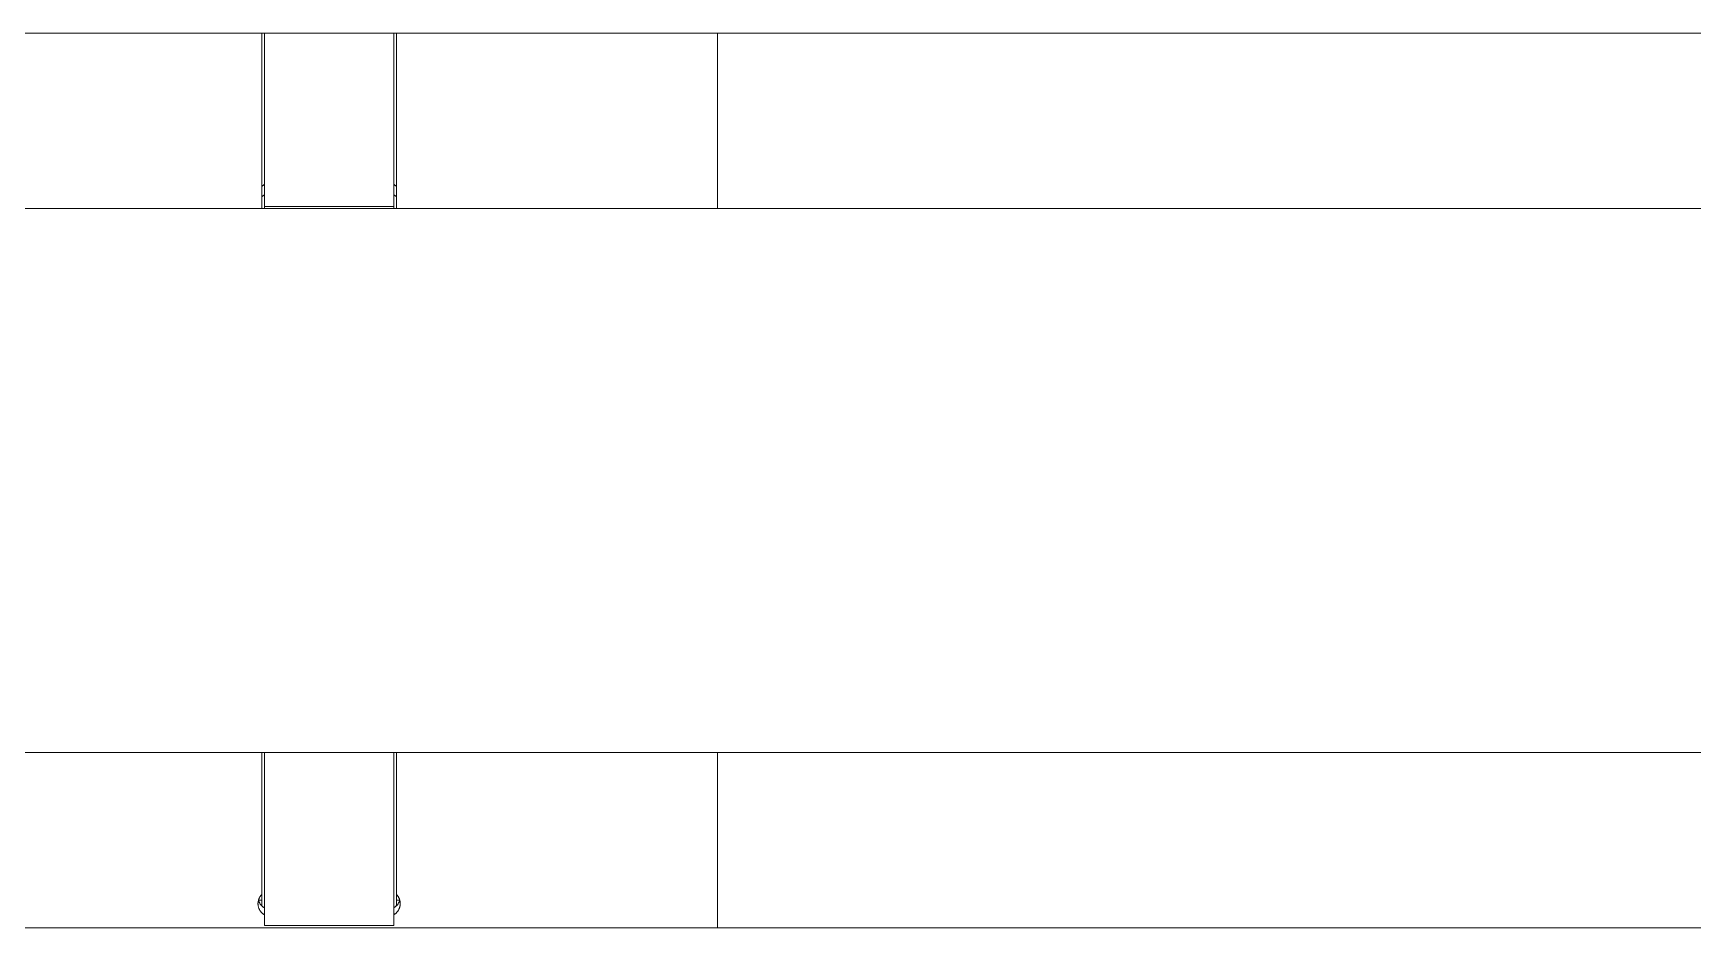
# Model space of a CAD drawing. Header units: inches. Extents: x -12 to 193, y -19 to 105.
# Drawn here: x 31.85 to 36.89, y 96.58 to 99.3 of the extents above; entities that cross this region are included whole.
import ezdxf

# ---------------------------------------------------------------- set-up
doc = ezdxf.new("R2010")
doc.units = ezdxf.units.IN
doc.layers.add('ZANO_R', color=7, linetype='Continuous', lineweight=0)

msp = doc.modelspace()

# ---------------------------------------------------------------- linework, layer by layer
at = {"layer": 'ZANO_R'}
for p, q in [((68.0638, 99.30234), (-2.56608, 99.30234)), ((32.54413, 99.30234), (32.54413, 98.76961)), ((32.55201, 99.30234), (32.55201, 99.26893)), ((32.94571, 99.30234), (32.94571, 99.26893)), ((32.95358, 98.76961), (32.95358, 99.30234)), ((33.92996, 99.30234), (33.92996, 98.76961)), ((32.55201, 99.26893), (32.55201, 98.87873)), ((32.94571, 99.26893), (32.94571, 98.87873)), ((32.54503, 98.83776), (32.54413, 98.83691)), ((32.54596, 98.83858), (32.54503, 98.83776)), ((32.54691, 98.83938), (32.54596, 98.83858)), ((32.54788, 98.84014), (32.54691, 98.83938)), ((32.54888, 98.84087), (32.54788, 98.84014)), ((32.5499, 98.84158), (32.54888, 98.84087)), ((32.55094, 98.84224), (32.5499, 98.84158)), ((32.55201, 98.84288), (32.55094, 98.84224)), ((32.55201, 98.87873), (32.55201, 98.77633)), ((32.94571, 98.87873), (32.94571, 98.77633)), ((32.94677, 98.84224), (32.94571, 98.84288)), ((32.94781, 98.84158), (32.94677, 98.84224)), ((32.94883, 98.84087), (32.94781, 98.84158)), ((32.94983, 98.84014), (32.94883, 98.84087)), ((32.95081, 98.83938), (32.94983, 98.84014)), ((32.95176, 98.83858), (32.95081, 98.83938)), ((32.95268, 98.83776), (32.95176, 98.83858)), ((32.95358, 98.83691), (32.95268, 98.83776)), ((32.54503, 98.80631), (32.54413, 98.80546)), ((32.54596, 98.80713), (32.54503, 98.80631)), ((32.54691, 98.80793), (32.54596, 98.80713)), ((32.54788, 98.80869), (32.54691, 98.80793)), ((32.54888, 98.80942), (32.54788, 98.80869)), ((32.5499, 98.81012), (32.54888, 98.80942)), ((32.55094, 98.81079), (32.5499, 98.81012)), ((32.55201, 98.81143), (32.55094, 98.81079)), ((32.94677, 98.81079), (32.94571, 98.81143)), ((32.94781, 98.81012), (32.94677, 98.81079)), ((32.94883, 98.80942), (32.94781, 98.81012)), ((32.94983, 98.80869), (32.94883, 98.80942)), ((32.95081, 98.80793), (32.94983, 98.80869)), ((32.95176, 98.80713), (32.95081, 98.80793)), ((32.95268, 98.80631), (32.95176, 98.80713)), ((32.95358, 98.80546), (32.95268, 98.80631)), ((-2.56608, 98.76961), (68.0638, 98.76961)), ((32.55201, 98.77633), (32.55201, 98.76961)), ((32.55201, 98.77633), (32.94571, 98.77633)), ((32.94571, 98.77633), (32.94571, 98.76961)), ((68.0638, 97.1172), (-2.56608, 97.1172)), ((32.54413, 97.1172), (32.54413, 96.68552)), ((32.55201, 97.1172), (32.55201, 97.08379)), ((32.55201, 97.08379), (32.55201, 96.69359)), ((32.94571, 97.1172), (32.94571, 97.08379)), ((32.94571, 97.08379), (32.94571, 96.69359)), ((32.95358, 96.68552), (32.95358, 97.1172)), ((33.92996, 97.1172), (33.92996, 96.58447)), ((32.53369, 96.667), (32.53339, 96.66569)), ((32.53402, 96.6683), (32.53369, 96.667)), ((32.53441, 96.66959), (32.53402, 96.6683)), ((32.53405, 96.6684), (32.53442, 96.66715)), ((32.54413, 96.66888), (32.53418, 96.66888)), ((32.53483, 96.67087), (32.53441, 96.66959)), ((32.53442, 96.66715), (32.53484, 96.66591)), ((32.5353, 96.67213), (32.53483, 96.67087)), ((32.53582, 96.67338), (32.5353, 96.67213)), ((32.53638, 96.6746), (32.53582, 96.67338)), ((32.53698, 96.67581), (32.53638, 96.6746)), ((32.53762, 96.67699), (32.53698, 96.67581)), ((32.5383, 96.67815), (32.53762, 96.67699)), ((32.53902, 96.67929), (32.5383, 96.67815)), ((32.53978, 96.6804), (32.53902, 96.67929)), ((32.54058, 96.68148), (32.53978, 96.6804)), ((32.54141, 96.68254), (32.54058, 96.68148)), ((32.54229, 96.68356), (32.54141, 96.68254)), ((32.54319, 96.68456), (32.54229, 96.68356)), ((32.54413, 96.68552), (32.54319, 96.68456)), ((32.54413, 96.68552), (32.54413, 96.66888)), ((32.54413, 96.65128), (32.54413, 96.66888)), ((32.55201, 96.69359), (32.55201, 96.59119)), ((32.94571, 96.69359), (32.94571, 96.59119)), ((32.95358, 96.66888), (32.95358, 96.68552)), ((32.95358, 96.68552), (32.95452, 96.68456)), ((32.96353, 96.66888), (32.95358, 96.66888)), ((32.95358, 96.65128), (32.95358, 96.66888)), ((32.95452, 96.68456), (32.95543, 96.68356)), ((32.95543, 96.68356), (32.9563, 96.68254)), ((32.9563, 96.68254), (32.95714, 96.68148)), ((32.95714, 96.68148), (32.95793, 96.6804)), ((32.95793, 96.6804), (32.95869, 96.67929)), ((32.95869, 96.67929), (32.95942, 96.67815)), ((32.95942, 96.67815), (32.9601, 96.67699)), ((32.9601, 96.67699), (32.96074, 96.67581)), ((32.96074, 96.67581), (32.96134, 96.6746)), ((32.96134, 96.6746), (32.9619, 96.67338)), ((32.9619, 96.67338), (32.96241, 96.67213)), ((32.96241, 96.67213), (32.96288, 96.67087)), ((32.96287, 96.66591), (32.96329, 96.66715)), ((32.96288, 96.67087), (32.96331, 96.66959)), ((32.96329, 96.66715), (32.96367, 96.6684)), ((32.96331, 96.66959), (32.96369, 96.6683)), ((32.96369, 96.6683), (32.96403, 96.667)), ((32.96403, 96.667), (32.96432, 96.66569)), ((32.53262, 96.65901), (32.53261, 96.65766)), ((32.53261, 96.65766), (32.53264, 96.65632)), ((32.53268, 96.66035), (32.53262, 96.65901)), ((32.53264, 96.65632), (32.53272, 96.65497)), ((32.53279, 96.66169), (32.53268, 96.66035)), ((32.53272, 96.65497), (32.53284, 96.65363)), ((32.53295, 96.66303), (32.53279, 96.66169)), ((32.53284, 96.65363), (32.53302, 96.6523)), ((32.53315, 96.66436), (32.53295, 96.66303)), ((32.53302, 96.6523), (32.53323, 96.65097)), ((32.53339, 96.66569), (32.53315, 96.66436)), ((32.53323, 96.65097), (32.5335, 96.64965)), ((32.5335, 96.64965), (32.53381, 96.64834)), ((32.53381, 96.64834), (32.53416, 96.64704)), ((32.53416, 96.64704), (32.53456, 96.64575)), ((32.53456, 96.64575), (32.53501, 96.64448)), ((32.53484, 96.66591), (32.5353, 96.66469)), ((32.53501, 96.64448), (32.53549, 96.64323)), ((32.5353, 96.66469), (32.5358, 96.66348)), ((32.53549, 96.64323), (32.53602, 96.64199)), ((32.5358, 96.66348), (32.53634, 96.66229)), ((32.53602, 96.64199), (32.5366, 96.64077)), ((32.53634, 96.66229), (32.53691, 96.66112)), ((32.5366, 96.64077), (32.53721, 96.63957)), ((32.53691, 96.66112), (32.53753, 96.65997)), ((32.53721, 96.63957), (32.53787, 96.6384)), ((32.53753, 96.65997), (32.53819, 96.65884)), ((32.53787, 96.6384), (32.53857, 96.63725)), ((32.53819, 96.65884), (32.53888, 96.65773)), ((32.53857, 96.63725), (32.5393, 96.63612)), ((32.53888, 96.65773), (32.53961, 96.65665)), ((32.5393, 96.63612), (32.54008, 96.63502)), ((32.53961, 96.65665), (32.54038, 96.65559)), ((32.54008, 96.63502), (32.54089, 96.63395)), ((32.54038, 96.65559), (32.54118, 96.65456)), ((32.54089, 96.63395), (32.54174, 96.6329)), ((32.54118, 96.65456), (32.54201, 96.65356)), ((32.54174, 96.6329), (32.54262, 96.63189)), ((32.54201, 96.65356), (32.54288, 96.65258)), ((32.54262, 96.63189), (32.54354, 96.6309)), ((32.54288, 96.65258), (32.54378, 96.65163)), ((32.54354, 96.6309), (32.5445, 96.62995)), ((32.54378, 96.65163), (32.54471, 96.65072)), ((32.5445, 96.62995), (32.54548, 96.62904)), ((32.54471, 96.65072), (32.54567, 96.64983)), ((32.54548, 96.62904), (32.5465, 96.62815)), ((32.54567, 96.64983), (32.54666, 96.64898)), ((32.5465, 96.62815), (32.54755, 96.62731)), ((32.54666, 96.64898), (32.54768, 96.64816)), ((32.54755, 96.62731), (32.54862, 96.6265)), ((32.54768, 96.64816), (32.54872, 96.64738)), ((32.54862, 96.6265), (32.54972, 96.62573)), ((32.54872, 96.64738), (32.54979, 96.64663)), ((32.54972, 96.62573), (32.55085, 96.62499)), ((32.54979, 96.64663), (32.55089, 96.64592)), ((32.55085, 96.62499), (32.55201, 96.6243)), ((32.55089, 96.64592), (32.55201, 96.64524)), ((32.94571, 96.64524), (32.94683, 96.64592)), ((32.94686, 96.62499), (32.94571, 96.6243)), ((32.94683, 96.64592), (32.94792, 96.64663)), ((32.94799, 96.62573), (32.94686, 96.62499)), ((32.94792, 96.64663), (32.94899, 96.64738)), ((32.94909, 96.6265), (32.94799, 96.62573)), ((32.94899, 96.64738), (32.95003, 96.64816)), ((32.95017, 96.62731), (32.94909, 96.6265)), ((32.95003, 96.64816), (32.95105, 96.64898)), ((32.95121, 96.62815), (32.95017, 96.62731)), ((32.95105, 96.64898), (32.95204, 96.64983)), ((32.95223, 96.62904), (32.95121, 96.62815)), ((32.95204, 96.64983), (32.953, 96.65072)), ((32.95322, 96.62995), (32.95223, 96.62904)), ((32.953, 96.65072), (32.95393, 96.65163)), ((32.95417, 96.6309), (32.95322, 96.62995)), ((32.95393, 96.65163), (32.95483, 96.65258)), ((32.95509, 96.63189), (32.95417, 96.6309)), ((32.95483, 96.65258), (32.9557, 96.65356)), ((32.95597, 96.6329), (32.95509, 96.63189)), ((32.9557, 96.65356), (32.95654, 96.65456)), ((32.95682, 96.63395), (32.95597, 96.6329)), ((32.95654, 96.65456), (32.95734, 96.65559)), ((32.95764, 96.63502), (32.95682, 96.63395)), ((32.95734, 96.65559), (32.9581, 96.65665)), ((32.95841, 96.63612), (32.95764, 96.63502)), ((32.9581, 96.65665), (32.95883, 96.65773)), ((32.95915, 96.63725), (32.95841, 96.63612)), ((32.95883, 96.65773), (32.95953, 96.65884)), ((32.95984, 96.6384), (32.95915, 96.63725)), ((32.95953, 96.65884), (32.96018, 96.65997)), ((32.9605, 96.63957), (32.95984, 96.6384)), ((32.96018, 96.65997), (32.9608, 96.66112)), ((32.96112, 96.64077), (32.9605, 96.63957)), ((32.9608, 96.66112), (32.96138, 96.66229)), ((32.96169, 96.64199), (32.96112, 96.64077)), ((32.96138, 96.66229), (32.96192, 96.66348)), ((32.96222, 96.64323), (32.96169, 96.64199)), ((32.96192, 96.66348), (32.96242, 96.66469)), ((32.96271, 96.64448), (32.96222, 96.64323)), ((32.96242, 96.66469), (32.96287, 96.66591)), ((32.96315, 96.64575), (32.96271, 96.64448)), ((32.96355, 96.64704), (32.96315, 96.64575)), ((32.96391, 96.64834), (32.96355, 96.64704)), ((32.96422, 96.64965), (32.96391, 96.64834)), ((32.96448, 96.65097), (32.96422, 96.64965)), ((32.96432, 96.66569), (32.96457, 96.66436)), ((32.9647, 96.6523), (32.96448, 96.65097)), ((32.96457, 96.66436), (32.96477, 96.66303)), ((32.96487, 96.65363), (32.9647, 96.6523)), ((32.96477, 96.66303), (32.96492, 96.66169)), ((32.96499, 96.65497), (32.96487, 96.65363)), ((32.96492, 96.66169), (32.96503, 96.66035)), ((32.96507, 96.65632), (32.96499, 96.65497)), ((32.96503, 96.66035), (32.96509, 96.65901)), ((32.96511, 96.65766), (32.96507, 96.65632)), ((32.96509, 96.65901), (32.96511, 96.65766)), ((-2.56608, 96.58447), (68.0638, 96.58447)), ((32.55201, 96.59119), (32.94571, 96.59119))]:
    msp.add_line(p, q, dxfattribs=at)

doc.saveas('drawing.dxf')
